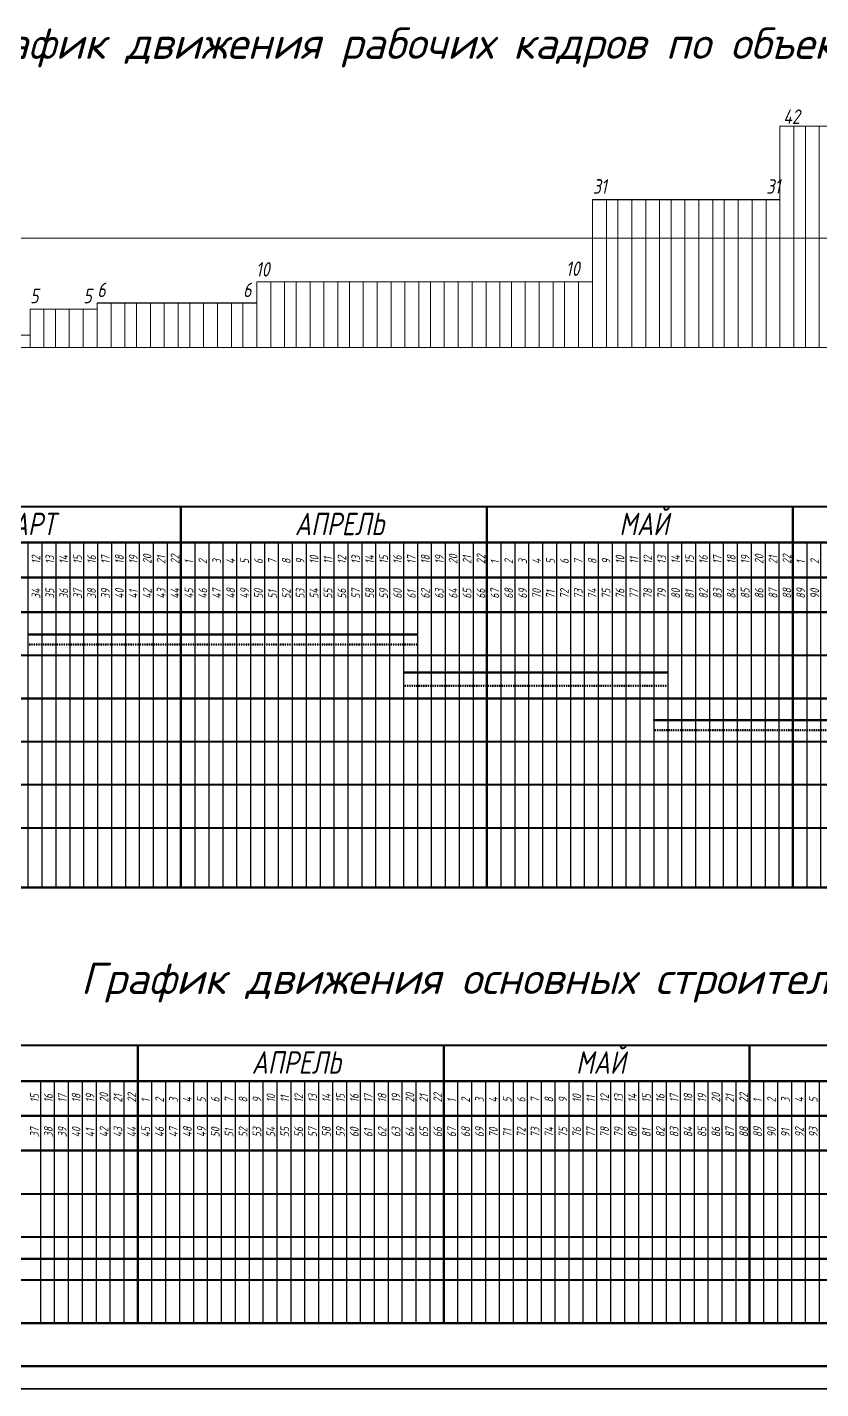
# Model space of a CAD drawing. Header units: millimetres. Extents: x -345369 to 252202, y 74562 to 424723.
# Drawn here: x -20840 to -3174, y 144201 to 174531 of the extents above; entities that cross this region are included whole.
import ezdxf

# ---------------------------------------------------------------- set-up
doc = ezdxf.new("R2010")
doc.units = ezdxf.units.MM
doc.linetypes.add('KL', pattern=[4, 2, -2])
for name, color, linetype in [('1STAIR2D', 30, 'Continuous'), ('A0-07', 30, 'Continuous'), ('A0-08', 101, 'Continuous')]:
    doc.layers.add(name, color=color, linetype=linetype)
doc.layers.add('Штампы&Таблицы', color=1, linetype='Continuous', lineweight=70)
doc.styles.add('RUSS', font='isocpeui.ttf', dxfattribs={"width": 0.8})
doc.styles.get("Standard").update_dxf_attribs({"font": 'isocpeur.TTF', "oblique": 15})

msp = doc.modelspace()

# ---------------------------------------------------------------- linework, layer by layer
for p, q in [((-8256.642666, 170690.531792), (-4082.759467, 170690.531792)), ((-19283.797865, 168388.721559), (-15729.114665, 168388.721559))]:
    msp.add_line(p, q)
at = {"layer": '1STAIR2D', "color": 0, "lineweight": 70}
msp.add_line((-37531.588271, 144700.907717), (43968.411729, 144700.907717), dxfattribs=at)
at = {"layer": '1STAIR2D', "color": 0}
msp.add_line((-39531.588271, 144200.907717), (44468.411729, 144200.907717), dxfattribs=at)
at = {"layer": 'A0-07', "color": 0, "lineweight": 20}
for p, q in [((-4082.759467, 167398.502564), (-4082.759467, 172325.249653)), ((-4082.759467, 172325.249653), (5503.406932, 172325.249653)), ((-3773.159467, 167398.502564), (-3773.159467, 172325.249653)), ((-3773.159467, 167398.502564), (-3773.159467, 172325.249653)), ((-3517.065067, 167398.502564), (-3517.065067, 172325.249653)), ((-3207.465067, 167398.502564), (-3207.465067, 172325.249653)), ((-3207.465067, 167398.502564), (-3207.465067, 172325.249653)), ((-8256.642666, 167398.502564), (-8256.642666, 170690.531792)), ((-7947.042666, 167398.502564), (-7947.042666, 170690.531792)), ((-7690.948266, 167398.502564), (-7690.948266, 170690.531792)), ((-7381.348266, 167398.502564), (-7381.348266, 170690.531792)), ((-7381.348266, 167398.502564), (-7381.348266, 170690.531792)), ((-7071.748266, 167398.502564), (-7071.748266, 170690.531792)), ((-6762.148266, 167398.502564), (-6762.148266, 170690.531792)), ((-6506.053866, 167398.502564), (-6506.053866, 170690.531792)), ((-6196.453866, 167398.502564), (-6196.453866, 170690.531792)), ((-6196.453866, 167398.502564), (-6196.453866, 170690.531792)), ((-5886.853866, 167398.502564), (-5886.853866, 170690.531792)), ((-5886.853866, 167398.502564), (-5886.853866, 170690.531792)), ((-5577.253866, 167398.502564), (-5577.253866, 170690.531792)), ((-5577.253866, 167398.502564), (-5577.253866, 170690.531792)), ((-5321.159467, 167398.502564), (-5321.159467, 170690.531792)), ((-5011.559467, 167398.502564), (-5011.559467, 170690.531792)), ((-5011.559467, 167398.502564), (-5011.559467, 170690.531792)), ((-4701.959467, 167398.502564), (-4701.959467, 170690.531792)), ((-4701.959467, 167398.502564), (-4701.959467, 170690.531792)), ((-4701.959467, 167398.502564), (-4701.959467, 170690.531792)), ((-4701.959467, 167398.502564), (-4701.959467, 170690.531792)), ((-4392.359467, 167398.502564), (-4392.359467, 170690.531792)), ((-4392.359467, 167398.502564), (-4392.359467, 170690.531792)), ((-4392.359467, 167398.502564), (-4392.359467, 170690.531792)), ((-4392.359467, 167398.502564), (-4392.359467, 170690.531792)), ((24631.400259, 169829.367819), (-30136.174907, 169829.367819)), ((-30136.174907, 169829.367819), (24518.909212, 169829.367819)), ((-4082.759467, 167398.502564), (-4082.759467, 169208.984983)), ((-15729.114665, 167398.502564), (-15729.114665, 168860.686891)), ((-15729.114665, 167398.502564), (-15729.114665, 168860.686891)), ((-15729.114665, 168860.686891), (-8256.642666, 168860.686891)), ((-15419.514665, 167398.502564), (-15419.514665, 168860.686891)), ((-15109.914665, 167398.502564), (-15109.914665, 168860.686891)), ((-14853.820265, 167398.502564), (-14853.820265, 168860.686891)), ((-14544.220265, 167398.502564), (-14544.220265, 168860.686891)), ((-14544.220265, 167398.502564), (-14544.220265, 168860.686891)), ((-14234.620265, 167398.502564), (-14234.620265, 168860.686891)), ((-14234.620265, 167398.502564), (-14234.620265, 168860.686891)), ((-13925.020265, 167398.502564), (-13925.020265, 168860.686891)), ((-13925.020265, 167398.502564), (-13925.020265, 168860.686891)), ((-13668.925866, 167398.502564), (-13668.925866, 168860.686891)), ((-13359.325866, 167398.502564), (-13359.325866, 168860.686891)), ((-13359.325866, 167398.502564), (-13359.325866, 168860.686891)), ((-13049.725866, 167398.502564), (-13049.725866, 168860.686891)), ((-13049.725866, 167398.502564), (-13049.725866, 168860.686891)), ((-13049.725866, 167398.502564), (-13049.725866, 168860.686891)), ((-13049.725866, 167398.502564), (-13049.725866, 168860.686891)), ((-12740.125866, 167398.502564), (-12740.125866, 168860.686891)), ((-12740.125866, 167398.502564), (-12740.125866, 168860.686891)), ((-12740.125866, 167398.502564), (-12740.125866, 168860.686891)), ((-12740.125866, 167398.502564), (-12740.125866, 168860.686891)), ((-12430.525866, 167398.502564), (-12430.525866, 168860.686891)), ((-12430.525866, 167398.502564), (-12430.525866, 168860.686891)), ((-12120.925866, 167398.502564), (-12120.925866, 168860.686891)), ((-12120.925866, 167398.502564), (-12120.925866, 168860.686891)), ((-11864.831466, 167398.502564), (-11864.831466, 168860.686891)), ((-11555.231466, 167398.502564), (-11555.231466, 168860.686891)), ((-11555.231466, 167398.502564), (-11555.231466, 168860.686891)), ((-11245.631466, 167398.502564), (-11245.631466, 168860.686891)), ((-11245.631466, 167398.502564), (-11245.631466, 168860.686891)), ((-11245.631466, 167398.502564), (-11245.631466, 168860.686891)), ((-11245.631466, 167398.502564), (-11245.631466, 168860.686891)), ((-10936.031466, 167398.502564), (-10936.031466, 168860.686891)), ((-10936.031466, 167398.502564), (-10936.031466, 168860.686891)), ((-10936.031466, 167398.502564), (-10936.031466, 168860.686891)), ((-10936.031466, 167398.502564), (-10936.031466, 168860.686891)), ((-10936.031466, 167398.502564), (-10936.031466, 168860.686891)), ((-10936.031466, 167398.502564), (-10936.031466, 168860.686891)), ((-10936.031466, 167398.502564), (-10936.031466, 168860.686891)), ((-10626.431466, 167398.502564), (-10626.431466, 168860.686891)), ((-10316.831466, 167398.502564), (-10316.831466, 168860.686891)), ((-10060.737066, 167398.502564), (-10060.737066, 168860.686891)), ((-9751.137066, 167398.502564), (-9751.137066, 168860.686891)), ((-9751.137066, 167398.502564), (-9751.137066, 168860.686891)), ((-9441.537066, 167398.502564), (-9441.537066, 168860.686891)), ((-9131.937066, 167398.502564), (-9131.937066, 168860.686891)), ((-8875.842666, 167398.502564), (-8875.842666, 168860.686891)), ((-8566.242666, 167398.502564), (-8566.242666, 168860.686891)), ((-8566.242666, 167398.502564), (-8566.242666, 168860.686891)), ((-19283.797865, 167398.502564), (-19283.797865, 168388.721559)), ((-19283.797865, 167398.502564), (-19283.797865, 168388.721559)), ((-19283.797865, 167398.502564), (-19283.797865, 168388.721559)), ((-19283.797865, 167398.502564), (-19283.797865, 168388.721559)), ((-18974.197865, 167398.502564), (-18974.197865, 168388.721559)), ((-18664.597865, 167398.502564), (-18664.597865, 168388.721559)), ((-18408.503465, 167398.502564), (-18408.503465, 168388.721559)), ((-18098.903465, 167398.502564), (-18098.903465, 168388.721559)), ((-18098.903465, 167398.502564), (-18098.903465, 168388.721559)), ((-17789.303465, 167398.502564), (-17789.303465, 168388.721559)), ((-17479.703465, 167398.502564), (-17479.703465, 168388.721559)), ((-17223.609065, 167398.502564), (-17223.609065, 168388.721559)), ((-16914.009065, 167398.502564), (-16914.009065, 168388.721559)), ((-16914.009065, 167398.502564), (-16914.009065, 168388.721559)), ((-16604.409065, 167398.502564), (-16604.409065, 168388.721559)), ((-16294.809065, 167398.502564), (-16294.809065, 168388.721559)), ((-16038.714665, 167398.502564), (-16038.714665, 168388.721559)), ((-20778.292265, 167398.502564), (-20778.292265, 168252.376671)), ((-20778.292265, 167398.502564), (-20778.292265, 168252.376671)), ((-20778.292265, 168252.376671), (-19283.797865, 168252.376671)), ((-20468.692265, 167398.502564), (-20468.692265, 168252.376671)), ((-20468.692265, 167398.502564), (-20468.692265, 168252.376671)), ((-20212.597865, 167398.502564), (-20212.597865, 168252.376671)), ((-19902.997865, 167398.502564), (-19902.997865, 168252.376671)), ((-19902.997865, 167398.502564), (-19902.997865, 168252.376671)), ((-19593.397865, 167398.502564), (-19593.397865, 168252.376671)), ((-19593.397865, 167398.502564), (-19593.397865, 168252.376671)), ((-19593.397865, 167398.502564), (-19593.397865, 168252.376671)), ((-19593.397865, 167398.502564), (-19593.397865, 168252.376671)), ((-19283.797865, 167398.502564), (-19283.797865, 168252.376671)), ((-20778.292265, 167669.095859), (-22582.386664, 167669.095859)), ((-30001.353063, 167398.502564), (24217.056874, 167398.502564))]:
    msp.add_line(p, q, dxfattribs=at)
at = {"layer": 'A0-07', "color": 0, "lineweight": 70}
for p, q in [((-17417.665546, 162276.409595), (-17417.665546, 163839.354346)), ((-10606.465546, 162276.409595), (-10606.465546, 163839.354346)), ((-3795.265546, 162276.409595), (-3795.265546, 163839.354346)), ((-17417.665546, 161502.409595), (-17417.665546, 163065.354346)), ((-10606.465546, 161502.409595), (-10606.465546, 163065.354346)), ((-3795.265546, 162276.409595), (-3795.265546, 161502.409595)), ((-17417.665546, 161904.354346), (-17417.665546, 155366.776444)), ((-10606.465546, 161904.354346), (-10606.465546, 155366.776444)), ((-3795.265546, 161904.354346), (-3795.265546, 155366.776444)), ((-18379.833817, 150279.690605), (-18379.833817, 151842.635356)), ((-11568.633817, 150279.690605), (-11568.633817, 151842.635356)), ((-4757.433817, 150279.690605), (-4757.433817, 151842.635356)), ((-18379.833817, 149505.690605), (-18379.833817, 151068.635356)), ((-11568.633817, 149505.690605), (-11568.633817, 151068.635356)), ((-4757.433817, 150279.690605), (-4757.433817, 149505.690605)), ((-18379.833817, 149907.635356), (-18379.833817, 146623.901654)), ((-11568.633817, 149907.635356), (-11568.633817, 146623.901654)), ((-4757.433817, 149907.635356), (-4757.433817, 146623.901654)), ((-18379.833817, 146623.901654), (-18379.833817, 145663.399629)), ((-11568.633817, 146623.901654), (-11568.633817, 145663.399629)), ((-4757.433817, 146623.901654), (-4757.433817, 145663.399629))]:
    msp.add_line(p, q, dxfattribs=at)
at = {"layer": 'A0-07', "color": 0, "lineweight": 90}
for p, q in [((-20823.265546, 161001.059752), (-12154.465546, 161001.059752)), ((-12464.065546, 160160.198174), (-11531.940691, 160160.198174)), ((-11531.940691, 160160.198174), (-6581.665546, 160160.198174)), ((-6906.458548, 159091.572009), (538.475461, 159091.572009)), ((-21785.433817, 147094.853019), (2982.566183, 147094.853019))]:
    msp.add_line(p, q, dxfattribs=at)
at = {"layer": 'A0-07', "color": 0, "linetype": 'KL', "lineweight": 90}
for p, q in [((-20823.265546, 160782.595745), (-12154.465546, 160782.595745)), ((-6581.665546, 159857.581413), (-12464.065546, 159857.581413)), ((524.219395, 158873.515929), (-6869.106248, 158873.515929))]:
    msp.add_line(p, q, dxfattribs=at)
at = {"layer": 'A0-08', "color": 0, "lineweight": 70}
for p, q in [((-24834.365944, 163854.299097), (30260.734454, 163839.354346)), ((-24228.865546, 163050.409595), (30260.734454, 163065.354346)), ((-24228.865546, 162276.409595), (30260.734454, 162276.409595)), ((-17417.665546, 162276.503887), (30260.734454, 162276.409595)), ((-31645.565944, 161502.409595), (30260.734454, 161502.409595)), ((-24834.365944, 161502.409595), (30260.734454, 161502.409595)), ((-31645.565944, 155366.776444), (30260.734454, 155366.776444)), ((-24834.365944, 155366.776444), (30260.734454, 155366.776444)), ((-32607.734216, 151857.580106), (15676.166183, 151842.635356)), ((-25796.534216, 151857.580106), (15676.166183, 151842.635356)), ((-25191.033817, 151053.690605), (15676.166183, 151053.690605)), ((-18379.833817, 151053.690605), (15676.166183, 151053.690605)), ((-25191.033817, 150279.690605), (15676.166183, 150279.690605)), ((-18379.833817, 150279.784897), (15676.166183, 150279.784897)), ((-32607.734216, 149505.690605), (15676.166183, 149505.690605)), ((-25796.534216, 149505.690605), (15676.166183, 149505.690605))]:
    msp.add_line(p, q, dxfattribs=at)
at = {"layer": 'A0-08', "color": 0}
for p, q in [((-20823.265546, 163050.409595), (-20823.265546, 162276.409595)), ((-20513.665546, 163050.409595), (-20513.665546, 162276.409595)), ((-20204.065546, 163050.409595), (-20204.065546, 162276.409595)), ((-19894.465546, 163050.409595), (-19894.465546, 162276.409595)), ((-19584.865546, 163050.409595), (-19584.865546, 162276.409595)), ((-19275.265546, 163050.409595), (-19275.265546, 162276.409595)), ((-18965.665546, 163050.409595), (-18965.665546, 162276.409595)), ((-18656.065546, 163050.409595), (-18656.065546, 162276.409595)), ((-18346.465546, 163050.409595), (-18346.465546, 162276.409595)), ((-18036.865546, 163050.409595), (-18036.865546, 162276.409595)), ((-17727.265546, 163050.409595), (-17727.265546, 162276.409595)), ((-17108.065546, 163050.409595), (-17108.065546, 162276.409595)), ((-16798.465546, 163050.409595), (-16798.465546, 162276.409595)), ((-16488.865546, 163050.409595), (-16488.865546, 162276.409595)), ((-16179.265546, 163050.409595), (-16179.265546, 162276.409595)), ((-15869.665546, 163050.409595), (-15869.665546, 162276.409595)), ((-15560.065546, 163050.409595), (-15560.065546, 162276.409595)), ((-15250.465546, 163050.409595), (-15250.465546, 162276.409595)), ((-14940.865546, 163050.409595), (-14940.865546, 162276.409595)), ((-14631.265546, 163050.409595), (-14631.265546, 162276.409595)), ((-14321.665546, 163050.409595), (-14321.665546, 162276.409595)), ((-14012.065546, 163050.409595), (-14012.065546, 162276.409595)), ((-13702.465546, 163050.409595), (-13702.465546, 162276.409595)), ((-13392.865546, 163050.409595), (-13392.865546, 162276.409595)), ((-13083.265546, 163050.409595), (-13083.265546, 162276.409595)), ((-12773.665546, 163050.409595), (-12773.665546, 162276.409595)), ((-12464.065546, 163050.409595), (-12464.065546, 162276.409595)), ((-12154.465546, 163050.409595), (-12154.465546, 162276.409595)), ((-11844.865546, 163050.409595), (-11844.865546, 162276.409595)), ((-11535.265546, 163050.409595), (-11535.265546, 162276.409595)), ((-11225.665546, 163050.409595), (-11225.665546, 162276.409595)), ((-10916.065546, 163050.409595), (-10916.065546, 162276.409595)), ((-10296.865546, 163050.409595), (-10296.865546, 162276.409595)), ((-9987.265546, 163050.409595), (-9987.265546, 162276.409595)), ((-9677.665546, 163050.409595), (-9677.665546, 162276.409595)), ((-9368.065546, 163050.409595), (-9368.065546, 162276.409595)), ((-9058.465546, 163050.409595), (-9058.465546, 162276.409595)), ((-8748.865546, 163050.409595), (-8748.865546, 162276.409595)), ((-8439.265546, 163050.409595), (-8439.265546, 162276.409595)), ((-8129.665546, 163050.409595), (-8129.665546, 162276.409595)), ((-7820.065546, 163050.409595), (-7820.065546, 162276.409595)), ((-7510.465546, 163050.409595), (-7510.465546, 162276.409595)), ((-7200.865546, 163050.409595), (-7200.865546, 162276.409595)), ((-6891.265546, 163050.409595), (-6891.265546, 162276.409595)), ((-6581.665546, 163050.409595), (-6581.665546, 162276.409595)), ((-6272.065546, 163050.409595), (-6272.065546, 162276.409595)), ((-5962.465546, 163050.409595), (-5962.465546, 162276.409595)), ((-5652.865546, 163050.409595), (-5652.865546, 162276.409595)), ((-5343.265546, 163050.409595), (-5343.265546, 162276.409595)), ((-5033.665546, 163050.409595), (-5033.665546, 162276.409595)), ((-4724.065546, 163050.409595), (-4724.065546, 162276.409595)), ((-4414.465546, 163050.409595), (-4414.465546, 162276.409595)), ((-4104.865546, 163050.409595), (-4104.865546, 162276.409595)), ((-3485.665546, 163050.409595), (-3485.665546, 162276.409595)), ((-3176.065546, 163050.409595), (-3176.065546, 162276.409595)), ((-20823.265546, 162276.409595), (-20823.265546, 161502.409595)), ((-20513.665546, 162276.409595), (-20513.665546, 161502.409595)), ((-20204.065546, 162276.409595), (-20204.065546, 161502.409595)), ((-19894.465546, 162276.409595), (-19894.465546, 161502.409595)), ((-19584.865546, 162276.409595), (-19584.865546, 161502.409595)), ((-19275.265546, 162276.409595), (-19275.265546, 161502.409595)), ((-18965.665546, 162276.409595), (-18965.665546, 161502.409595)), ((-18656.065546, 162276.409595), (-18656.065546, 161502.409595)), ((-18346.465546, 162276.409595), (-18346.465546, 161502.409595)), ((-18036.865546, 162276.409595), (-18036.865546, 161502.409595)), ((-17727.265546, 162276.409595), (-17727.265546, 161502.409595)), ((-17108.065546, 162276.409595), (-17108.065546, 161502.409595)), ((-16798.465546, 162276.409595), (-16798.465546, 161502.409595)), ((-16488.865546, 162276.409595), (-16488.865546, 161502.409595)), ((-16179.265546, 162276.409595), (-16179.265546, 161502.409595)), ((-15869.665546, 162276.409595), (-15869.665546, 161502.409595)), ((-15560.065546, 162276.409595), (-15560.065546, 161502.409595)), ((-15250.465546, 162276.409595), (-15250.465546, 161502.409595)), ((-14940.865546, 162276.409595), (-14940.865546, 161502.409595)), ((-14631.265546, 162276.409595), (-14631.265546, 161502.409595)), ((-14321.665546, 162276.409595), (-14321.665546, 161502.409595)), ((-14012.065546, 162276.409595), (-14012.065546, 161502.409595)), ((-13702.465546, 162276.409595), (-13702.465546, 161502.409595)), ((-13392.865546, 162276.409595), (-13392.865546, 161502.409595)), ((-13083.265546, 162276.409595), (-13083.265546, 161502.409595)), ((-12773.665546, 162276.409595), (-12773.665546, 161502.409595)), ((-12464.065546, 162276.409595), (-12464.065546, 161502.409595)), ((-12154.465546, 162276.409595), (-12154.465546, 161502.409595)), ((-11844.865546, 162276.409595), (-11844.865546, 161502.409595)), ((-11535.265546, 162276.409595), (-11535.265546, 161502.409595)), ((-11225.665546, 162276.409595), (-11225.665546, 161502.409595)), ((-10916.065546, 162276.409595), (-10916.065546, 161502.409595)), ((-10296.865546, 162276.409595), (-10296.865546, 161502.409595)), ((-9987.265546, 162276.409595), (-9987.265546, 161502.409595)), ((-9677.665546, 162276.409595), (-9677.665546, 161502.409595)), ((-9368.065546, 162276.409595), (-9368.065546, 161502.409595)), ((-9058.465546, 162276.409595), (-9058.465546, 161502.409595)), ((-8748.865546, 162276.409595), (-8748.865546, 161502.409595)), ((-8439.265546, 162276.409595), (-8439.265546, 161502.409595)), ((-8129.665546, 162276.409595), (-8129.665546, 161502.409595)), ((-7820.065546, 162276.409595), (-7820.065546, 161502.409595)), ((-7510.465546, 162276.409595), (-7510.465546, 161502.409595)), ((-7200.865546, 162276.409595), (-7200.865546, 161502.409595)), ((-6891.265546, 162276.409595), (-6891.265546, 161502.409595)), ((-6581.665546, 162276.409595), (-6581.665546, 161502.409595)), ((-6272.065546, 162276.409595), (-6272.065546, 161502.409595)), ((-5962.465546, 162276.409595), (-5962.465546, 161502.409595)), ((-5652.865546, 162276.409595), (-5652.865546, 161502.409595)), ((-5343.265546, 162276.409595), (-5343.265546, 161502.409595)), ((-5033.665546, 162276.409595), (-5033.665546, 161502.409595)), ((-4724.065546, 162276.409595), (-4724.065546, 161502.409595)), ((-4414.465546, 162276.409595), (-4414.465546, 161502.409595)), ((-4104.865546, 162276.409595), (-4104.865546, 161502.409595)), ((-3485.665546, 162276.409595), (-3485.665546, 161502.409595)), ((-3176.065546, 162276.409595), (-3176.065546, 161502.409595)), ((-20823.265546, 161502.409595), (-20823.265546, 155366.776444)), ((-20513.665546, 161502.409595), (-20513.665546, 155366.776444)), ((-20204.065546, 161502.409595), (-20204.065546, 155366.776444)), ((-19894.465546, 161502.409595), (-19894.465546, 155366.776444)), ((-19584.865546, 161502.409595), (-19584.865546, 155366.776444)), ((-19275.265546, 161502.409595), (-19275.265546, 155366.776444)), ((-18965.665546, 161502.409595), (-18965.665546, 155366.776444)), ((-18656.065546, 161502.409595), (-18656.065546, 155366.776444)), ((-18346.465546, 161502.409595), (-18346.465546, 155366.776444)), ((-18036.865546, 161502.409595), (-18036.865546, 155366.776444)), ((-17727.265546, 161502.409595), (-17727.265546, 155366.776444)), ((-17108.065546, 161502.409595), (-17108.065546, 155366.776444)), ((-16798.465546, 161502.409595), (-16798.465546, 155366.776444)), ((-16488.865546, 161502.409595), (-16488.865546, 155366.776444)), ((-16179.265546, 161502.409595), (-16179.265546, 155366.776444)), ((-15869.665546, 161502.409595), (-15869.665546, 155366.776444)), ((-15560.065546, 161502.409595), (-15560.065546, 155366.776444)), ((-15250.465546, 161502.409595), (-15250.465546, 155366.776444)), ((-14940.865546, 161502.409595), (-14940.865546, 155366.776444)), ((-14631.265546, 161502.409595), (-14631.265546, 155366.776444)), ((-14321.665546, 161502.409595), (-14321.665546, 155366.776444)), ((-14012.065546, 161502.409595), (-14012.065546, 155366.776444)), ((-13702.465546, 161502.409595), (-13702.465546, 155366.776444)), ((-13392.865546, 161502.409595), (-13392.865546, 155366.776444)), ((-13083.265546, 161502.409595), (-13083.265546, 155366.776444)), ((-12773.665546, 161502.409595), (-12773.665546, 155366.776444)), ((-12464.065546, 161502.409595), (-12464.065546, 155366.776444)), ((-12154.465546, 161502.409595), (-12154.465546, 155366.776444)), ((-11844.865546, 161502.409595), (-11844.865546, 155366.776444)), ((-11535.265546, 161502.409595), (-11535.265546, 155366.776444)), ((-11225.665546, 161502.409595), (-11225.665546, 155366.776444)), ((-10916.065546, 161502.409595), (-10916.065546, 155366.776444)), ((-10296.865546, 161502.409595), (-10296.865546, 155366.776444)), ((-9987.265546, 161502.409595), (-9987.265546, 155366.776444)), ((-9677.665546, 161502.409595), (-9677.665546, 155366.776444)), ((-9368.065546, 161502.409595), (-9368.065546, 155366.776444)), ((-9058.465546, 161502.409595), (-9058.465546, 155366.776444)), ((-8748.865546, 161502.409595), (-8748.865546, 155366.776444)), ((-8439.265546, 161502.409595), (-8439.265546, 155366.776444)), ((-8129.665546, 161502.409595), (-8129.665546, 155366.776444)), ((-7820.065546, 161502.409595), (-7820.065546, 155366.776444)), ((-7510.465546, 161502.409595), (-7510.465546, 155366.776444)), ((-7200.865546, 161502.409595), (-7200.865546, 155366.776444)), ((-6891.265546, 161502.409595), (-6891.265546, 155366.776444)), ((-6581.665546, 161502.409595), (-6581.665546, 155366.776444)), ((-6272.065546, 161502.409595), (-6272.065546, 155366.776444)), ((-5962.465546, 161502.409595), (-5962.465546, 155366.776444)), ((-5652.865546, 161502.409595), (-5652.865546, 155366.776444)), ((-5343.265546, 161502.409595), (-5343.265546, 155366.776444)), ((-5033.665546, 161502.409595), (-5033.665546, 155366.776444)), ((-4724.065546, 161502.409595), (-4724.065546, 155366.776444)), ((-4414.465546, 161502.409595), (-4414.465546, 155366.776444)), ((-4104.865546, 161502.409595), (-4104.865546, 155366.776444)), ((-3485.665546, 161502.409595), (-3485.665546, 155366.776444)), ((-3176.065546, 161502.409595), (-3176.065546, 155366.776444)), ((-20547.033817, 151053.690605), (-20547.033817, 150279.690605)), ((-20237.433817, 151053.690605), (-20237.433817, 150279.690605)), ((-19927.833817, 151053.690605), (-19927.833817, 150279.690605)), ((-19618.233817, 151053.690605), (-19618.233817, 150279.690605)), ((-19308.633817, 151053.690605), (-19308.633817, 150279.690605)), ((-18999.033817, 151053.690605), (-18999.033817, 150279.690605)), ((-18689.433817, 151053.690605), (-18689.433817, 150279.690605)), ((-18070.233817, 151053.690605), (-18070.233817, 150279.690605)), ((-17760.633817, 151053.690605), (-17760.633817, 150279.690605)), ((-17451.033817, 151053.690605), (-17451.033817, 150279.690605)), ((-17141.433817, 151053.690605), (-17141.433817, 150279.690605)), ((-16831.833817, 151053.690605), (-16831.833817, 150279.690605)), ((-16522.233817, 151053.690605), (-16522.233817, 150279.690605)), ((-16212.633817, 151053.690605), (-16212.633817, 150279.690605)), ((-15903.033817, 151053.690605), (-15903.033817, 150279.690605)), ((-15593.433817, 151053.690605), (-15593.433817, 150279.690605)), ((-15283.833817, 151053.690605), (-15283.833817, 150279.690605)), ((-14974.233817, 151053.690605), (-14974.233817, 150279.690605)), ((-14664.633817, 151053.690605), (-14664.633817, 150279.690605)), ((-14355.033817, 151053.690605), (-14355.033817, 150279.690605)), ((-14045.433817, 151053.690605), (-14045.433817, 150279.690605)), ((-13735.833817, 151053.690605), (-13735.833817, 150279.690605)), ((-13426.233817, 151053.690605), (-13426.233817, 150279.690605)), ((-13116.633817, 151053.690605), (-13116.633817, 150279.690605)), ((-12807.033817, 151053.690605), (-12807.033817, 150279.690605)), ((-12497.433817, 151053.690605), (-12497.433817, 150279.690605)), ((-12187.833817, 151053.690605), (-12187.833817, 150279.690605)), ((-11878.233817, 151053.690605), (-11878.233817, 150279.690605)), ((-11259.033817, 151053.690605), (-11259.033817, 150279.690605)), ((-10949.433817, 151053.690605), (-10949.433817, 150279.690605)), ((-10639.833817, 151053.690605), (-10639.833817, 150279.690605)), ((-10330.233817, 151053.690605), (-10330.233817, 150279.690605)), ((-10020.633817, 151053.690605), (-10020.633817, 150279.690605)), ((-9711.033817, 151053.690605), (-9711.033817, 150279.690605)), ((-9401.433817, 151053.690605), (-9401.433817, 150279.690605)), ((-9091.833817, 151053.690605), (-9091.833817, 150279.690605)), ((-8782.233817, 151053.690605), (-8782.233817, 150279.690605)), ((-8472.633817, 151053.690605), (-8472.633817, 150279.690605)), ((-8163.033817, 151053.690605), (-8163.033817, 150279.690605)), ((-7853.433817, 151053.690605), (-7853.433817, 150279.690605)), ((-7543.833817, 151053.690605), (-7543.833817, 150279.690605)), ((-7234.233817, 151053.690605), (-7234.233817, 150279.690605)), ((-6924.633817, 151053.690605), (-6924.633817, 150279.690605)), ((-6615.033817, 151053.690605), (-6615.033817, 150279.690605)), ((-6305.433817, 151053.690605), (-6305.433817, 150279.690605)), ((-5995.833817, 151053.690605), (-5995.833817, 150279.690605)), ((-5686.233817, 151053.690605), (-5686.233817, 150279.690605)), ((-5376.633817, 151053.690605), (-5376.633817, 150279.690605)), ((-5067.033817, 151053.690605), (-5067.033817, 150279.690605)), ((-4447.833817, 151053.690605), (-4447.833817, 150279.690605)), ((-4138.233817, 151053.690605), (-4138.233817, 150279.690605)), ((-3828.633817, 151053.690605), (-3828.633817, 150279.690605)), ((-3519.033817, 151053.690605), (-3519.033817, 150279.690605)), ((-3209.433817, 151053.690605), (-3209.433817, 150279.690605)), ((-20547.033817, 150279.690605), (-20547.033817, 149505.690605)), ((-20237.433817, 150279.690605), (-20237.433817, 149505.690605)), ((-19927.833817, 150279.690605), (-19927.833817, 149505.690605)), ((-19618.233817, 150279.690605), (-19618.233817, 149505.690605)), ((-19308.633817, 150279.690605), (-19308.633817, 149505.690605)), ((-18999.033817, 150279.690605), (-18999.033817, 149505.690605)), ((-18689.433817, 150279.690605), (-18689.433817, 149505.690605)), ((-18070.233817, 150279.690605), (-18070.233817, 149505.690605)), ((-17760.633817, 150279.690605), (-17760.633817, 149505.690605)), ((-17451.033817, 150279.690605), (-17451.033817, 149505.690605)), ((-17141.433817, 150279.690605), (-17141.433817, 149505.690605)), ((-16831.833817, 150279.690605), (-16831.833817, 149505.690605)), ((-16522.233817, 150279.690605), (-16522.233817, 149505.690605)), ((-16212.633817, 150279.690605), (-16212.633817, 149505.690605)), ((-15903.033817, 150279.690605), (-15903.033817, 149505.690605)), ((-15593.433817, 150279.690605), (-15593.433817, 149505.690605)), ((-15283.833817, 150279.690605), (-15283.833817, 149505.690605)), ((-14974.233817, 150279.690605), (-14974.233817, 149505.690605)), ((-14664.633817, 150279.690605), (-14664.633817, 149505.690605)), ((-14355.033817, 150279.690605), (-14355.033817, 149505.690605)), ((-14045.433817, 150279.690605), (-14045.433817, 149505.690605)), ((-13735.833817, 150279.690605), (-13735.833817, 149505.690605)), ((-13426.233817, 150279.690605), (-13426.233817, 149505.690605)), ((-13116.633817, 150279.690605), (-13116.633817, 149505.690605)), ((-12807.033817, 150279.690605), (-12807.033817, 149505.690605)), ((-12497.433817, 150279.690605), (-12497.433817, 149505.690605)), ((-12187.833817, 150279.690605), (-12187.833817, 149505.690605)), ((-11878.233817, 150279.690605), (-11878.233817, 149505.690605)), ((-11259.033817, 150279.690605), (-11259.033817, 149505.690605)), ((-10949.433817, 150279.690605), (-10949.433817, 149505.690605)), ((-10639.833817, 150279.690605), (-10639.833817, 149505.690605)), ((-10330.233817, 150279.690605), (-10330.233817, 149505.690605)), ((-10020.633817, 150279.690605), (-10020.633817, 149505.690605)), ((-9711.033817, 150279.690605), (-9711.033817, 149505.690605)), ((-9401.433817, 150279.690605), (-9401.433817, 149505.690605)), ((-9091.833817, 150279.690605), (-9091.833817, 149505.690605)), ((-8782.233817, 150279.690605), (-8782.233817, 149505.690605)), ((-8472.633817, 150279.690605), (-8472.633817, 149505.690605)), ((-8163.033817, 150279.690605), (-8163.033817, 149505.690605)), ((-7853.433817, 150279.690605), (-7853.433817, 149505.690605)), ((-7543.833817, 150279.690605), (-7543.833817, 149505.690605)), ((-7234.233817, 150279.690605), (-7234.233817, 149505.690605)), ((-6924.633817, 150279.690605), (-6924.633817, 149505.690605)), ((-6615.033817, 150279.690605), (-6615.033817, 149505.690605)), ((-6305.433817, 150279.690605), (-6305.433817, 149505.690605)), ((-5995.833817, 150279.690605), (-5995.833817, 149505.690605)), ((-5686.233817, 150279.690605), (-5686.233817, 149505.690605)), ((-5376.633817, 150279.690605), (-5376.633817, 149505.690605)), ((-5067.033817, 150279.690605), (-5067.033817, 149505.690605)), ((-4447.833817, 150279.690605), (-4447.833817, 149505.690605)), ((-4138.233817, 150279.690605), (-4138.233817, 149505.690605)), ((-3828.633817, 150279.690605), (-3828.633817, 149505.690605)), ((-3519.033817, 150279.690605), (-3519.033817, 149505.690605)), ((-3209.433817, 150279.690605), (-3209.433817, 149505.690605)), ((-20547.033817, 149505.690605), (-20547.033817, 146623.901654)), ((-20237.433817, 149505.690605), (-20237.433817, 146623.901654)), ((-19927.833817, 149505.690605), (-19927.833817, 146623.901654)), ((-19618.233817, 149505.690605), (-19618.233817, 146623.901654)), ((-19308.633817, 149505.690605), (-19308.633817, 146623.901654)), ((-18999.033817, 149505.690605), (-18999.033817, 146623.901654)), ((-18689.433817, 149505.690605), (-18689.433817, 146623.901654)), ((-18070.233817, 149505.690605), (-18070.233817, 146623.901654)), ((-17760.633817, 149505.690605), (-17760.633817, 146623.901654)), ((-17451.033817, 149505.690605), (-17451.033817, 146623.901654)), ((-17141.433817, 149505.690605), (-17141.433817, 146623.901654)), ((-16831.833817, 149505.690605), (-16831.833817, 146623.901654)), ((-16522.233817, 149505.690605), (-16522.233817, 146623.901654)), ((-16212.633817, 149505.690605), (-16212.633817, 146623.901654)), ((-15903.033817, 149505.690605), (-15903.033817, 146623.901654)), ((-15593.433817, 149505.690605), (-15593.433817, 146623.901654)), ((-15283.833817, 149505.690605), (-15283.833817, 146623.901654)), ((-14974.233817, 149505.690605), (-14974.233817, 146623.901654)), ((-14664.633817, 149505.690605), (-14664.633817, 146623.901654)), ((-14355.033817, 149505.690605), (-14355.033817, 146623.901654)), ((-14045.433817, 149505.690605), (-14045.433817, 146623.901654)), ((-13735.833817, 149505.690605), (-13735.833817, 146623.901654)), ((-13426.233817, 149505.690605), (-13426.233817, 146623.901654)), ((-13116.633817, 149505.690605), (-13116.633817, 146623.901654)), ((-12807.033817, 149505.690605), (-12807.033817, 146623.901654)), ((-12497.433817, 149505.690605), (-12497.433817, 146623.901654)), ((-12187.833817, 149505.690605), (-12187.833817, 146623.901654)), ((-11878.233817, 149505.690605), (-11878.233817, 146623.901654)), ((-11259.033817, 149505.690605), (-11259.033817, 146623.901654)), ((-10949.433817, 149505.690605), (-10949.433817, 146623.901654)), ((-10639.833817, 149505.690605), (-10639.833817, 146623.901654)), ((-10330.233817, 149505.690605), (-10330.233817, 146623.901654)), ((-10020.633817, 149505.690605), (-10020.633817, 146623.901654)), ((-9711.033817, 149505.690605), (-9711.033817, 146623.901654)), ((-9401.433817, 149505.690605), (-9401.433817, 146623.901654)), ((-9091.833817, 149505.690605), (-9091.833817, 146623.901654)), ((-8782.233817, 149505.690605), (-8782.233817, 146623.901654)), ((-8472.633817, 149505.690605), (-8472.633817, 146623.901654)), ((-8163.033817, 149505.690605), (-8163.033817, 146623.901654)), ((-7853.433817, 149505.690605), (-7853.433817, 146623.901654)), ((-7543.833817, 149505.690605), (-7543.833817, 146623.901654)), ((-7234.233817, 149505.690605), (-7234.233817, 146623.901654)), ((-6924.633817, 149505.690605), (-6924.633817, 146623.901654)), ((-6615.033817, 149505.690605), (-6615.033817, 146623.901654)), ((-6305.433817, 149505.690605), (-6305.433817, 146623.901654)), ((-5995.833817, 149505.690605), (-5995.833817, 146623.901654)), ((-5686.233817, 149505.690605), (-5686.233817, 146623.901654)), ((-5376.633817, 149505.690605), (-5376.633817, 146623.901654)), ((-5067.033817, 149505.690605), (-5067.033817, 146623.901654)), ((-4447.833817, 149505.690605), (-4447.833817, 146623.901654)), ((-4138.233817, 149505.690605), (-4138.233817, 146623.901654)), ((-3828.633817, 149505.690605), (-3828.633817, 146623.901654)), ((-3519.033817, 149505.690605), (-3519.033817, 146623.901654)), ((-3209.433817, 149505.690605), (-3209.433817, 146623.901654)), ((-20547.033817, 146623.901654), (-20547.033817, 145663.399629)), ((-20237.433817, 146623.901654), (-20237.433817, 145663.399629)), ((-19927.833817, 146623.901654), (-19927.833817, 145663.399629)), ((-19618.233817, 146623.901654), (-19618.233817, 145663.399629)), ((-19308.633817, 146623.901654), (-19308.633817, 145663.399629)), ((-18999.033817, 146623.901654), (-18999.033817, 145663.399629)), ((-18689.433817, 146623.901654), (-18689.433817, 145663.399629)), ((-18070.233817, 146623.901654), (-18070.233817, 145663.399629)), ((-17760.633817, 146623.901654), (-17760.633817, 145663.399629)), ((-17451.033817, 146623.901654), (-17451.033817, 145663.399629)), ((-17141.433817, 146623.901654), (-17141.433817, 145663.399629)), ((-16831.833817, 146623.901654), (-16831.833817, 145663.399629)), ((-16522.233817, 146623.901654), (-16522.233817, 145663.399629)), ((-16212.633817, 146623.901654), (-16212.633817, 145663.399629)), ((-15903.033817, 146623.901654), (-15903.033817, 145663.399629)), ((-15593.433817, 146623.901654), (-15593.433817, 145663.399629)), ((-15283.833817, 146623.901654), (-15283.833817, 145663.399629)), ((-14974.233817, 146623.901654), (-14974.233817, 145663.399629)), ((-14664.633817, 146623.901654), (-14664.633817, 145663.399629)), ((-14355.033817, 146623.901654), (-14355.033817, 145663.399629)), ((-14045.433817, 146623.901654), (-14045.433817, 145663.399629)), ((-13735.833817, 146623.901654), (-13735.833817, 145663.399629)), ((-13426.233817, 146623.901654), (-13426.233817, 145663.399629)), ((-13116.633817, 146623.901654), (-13116.633817, 145663.399629)), ((-12807.033817, 146623.901654), (-12807.033817, 145663.399629)), ((-12497.433817, 146623.901654), (-12497.433817, 145663.399629)), ((-12187.833817, 146623.901654), (-12187.833817, 145663.399629)), ((-11878.233817, 146623.901654), (-11878.233817, 145663.399629)), ((-11259.033817, 146623.901654), (-11259.033817, 145663.399629)), ((-10949.433817, 146623.901654), (-10949.433817, 145663.399629)), ((-10639.833817, 146623.901654), (-10639.833817, 145663.399629)), ((-10330.233817, 146623.901654), (-10330.233817, 145663.399629)), ((-10020.633817, 146623.901654), (-10020.633817, 145663.399629)), ((-9711.033817, 146623.901654), (-9711.033817, 145663.399629)), ((-9401.433817, 146623.901654), (-9401.433817, 145663.399629)), ((-9091.833817, 146623.901654), (-9091.833817, 145663.399629)), ((-8782.233817, 146623.901654), (-8782.233817, 145663.399629)), ((-8472.633817, 146623.901654), (-8472.633817, 145663.399629)), ((-8163.033817, 146623.901654), (-8163.033817, 145663.399629)), ((-7853.433817, 146623.901654), (-7853.433817, 145663.399629)), ((-7543.833817, 146623.901654), (-7543.833817, 145663.399629)), ((-7234.233817, 146623.901654), (-7234.233817, 145663.399629)), ((-6924.633817, 146623.901654), (-6924.633817, 145663.399629)), ((-6615.033817, 146623.901654), (-6615.033817, 145663.399629)), ((-6305.433817, 146623.901654), (-6305.433817, 145663.399629)), ((-5995.833817, 146623.901654), (-5995.833817, 145663.399629)), ((-5686.233817, 146623.901654), (-5686.233817, 145663.399629)), ((-5376.633817, 146623.901654), (-5376.633817, 145663.399629)), ((-5067.033817, 146623.901654), (-5067.033817, 145663.399629)), ((-4447.833817, 146623.901654), (-4447.833817, 145663.399629)), ((-4138.233817, 146623.901654), (-4138.233817, 145663.399629)), ((-3828.633817, 146623.901654), (-3828.633817, 145663.399629)), ((-3519.033817, 146623.901654), (-3519.033817, 145663.399629)), ((-3209.433817, 146623.901654), (-3209.433817, 145663.399629))]:
    msp.add_line(p, q, dxfattribs=at)
at = {"layer": 'A0-08', "color": 0, "lineweight": 40}
for p, q in [((-17417.665546, 163065.354346), (-17417.665546, 161904.354346)), ((-10606.465546, 163065.354346), (-10606.465546, 161130.354346)), ((-3795.265546, 163065.354346), (-3795.265546, 161130.354346)), ((-31645.565944, 160541.813278), (30260.734454, 160541.813278)), ((-24834.365944, 160541.90757), (30260.734454, 160541.90757)), ((-31645.565944, 159581.216961), (30260.734454, 159581.216961)), ((-24834.365944, 159581.311253), (30260.734454, 159581.311253)), ((-31645.565944, 158620.620645), (30260.734454, 158620.620645)), ((-24834.365944, 158620.714936), (30260.734454, 158620.714936)), ((-31645.565944, 157660.024328), (30260.734454, 157660.024328)), ((-24834.365944, 157660.11862), (30260.734454, 157660.11862)), ((-31645.565944, 156699.428011), (30260.734454, 156699.428011)), ((-24834.365944, 156699.522303), (30260.734454, 156699.522303)), ((-18379.833817, 151068.635356), (-18379.833817, 149907.635356)), ((-11568.633817, 151068.635356), (-11568.633817, 149133.635356)), ((-4757.433817, 151068.635356), (-4757.433817, 149133.635356)), ((-32607.734216, 148545.094288), (15676.166183, 148545.094288)), ((-25796.534216, 148545.18858), (15676.166183, 148545.18858)), ((-32607.734216, 147584.497971), (15676.166183, 147584.497971)), ((-25796.534216, 147584.592263), (15676.166183, 147584.592263)), ((-32607.734216, 146623.901654), (15676.166183, 146623.901654)), ((-32607.734216, 146623.901654), (15676.166183, 146623.901654)), ((-25796.534216, 146623.995946), (15676.166183, 146623.995946)), ((-25796.534216, 146623.995946), (15676.166183, 146623.995946))]:
    msp.add_line(p, q, dxfattribs=at)
at = {"layer": 'A0-08', "color": 0, "lineweight": 50}
for p, q in [((-32607.734216, 145663.305337), (15561.844879, 145663.399629)), ((-25796.534216, 145663.399629), (15676.166183, 145663.399629))]:
    msp.add_line(p, q, dxfattribs=at)
at = {"layer": 'Штампы&Таблицы', "color": 0, "lineweight": 25}
msp.add_line((44468.426433, 144200.925999), (-39631.573567, 144200.925999), dxfattribs=at)

# ---------------------------------------------------------------- texts
at = {"color": 0, "lineweight": 25, "style": 'RUSS', "width": 0.8}
for s, p in [('42', (-4007.655664, 172378.08934)), ('31', (-8248.092977, 170822.938897)), ('31', (-4385.178288, 170822.393474)), ('10', (-15748.506123, 168975.752716)), ('10', (-8846.097637, 168991.132857)), ('5', (-20774.051335, 168383.067036)), ('5', (-19589.128917, 168383.119347)), ('6', (-19279.825861, 168519.304511)), ('6', (-16034.742662, 168519.304511))]:
    msp.add_text(s, height=322.5, dxfattribs=at).set_placement(p)
at = {"color": 0, "lineweight": 35, "style": 'RUSS', "width": 0.8}
for s, p in [('МАЙ', (-7660.337143, 163215.488993)), ('МАРТ', (-21578.841109, 163215.488993)), ('АПРЕЛЬ', (-14882.320686, 163215.280203)), ('АПРЕЛЬ', (-15844.488958, 151218.561213)), ('МАЙ', (-8622.505415, 151218.770002))]:
    msp.add_text(s, height=500, dxfattribs=at).set_placement(p)
at = {"color": 0, "lineweight": 35, "char_height": 700, "width": 30636.54822832, "attachment_point": 5}
for s, insert in [('График движения рабочих кадров по объекту', (-12141.62556, 174081.07961)), ('График движения основных строительных машин по объекту', (-6045.129661, 153249.248966))]:
    msp.add_mtext(s, dxfattribs=dict(at, insert=insert))
at = {"layer": 'A0-08', "color": 0, "lineweight": 25, "style": 'RUSS', "width": 0.8}
for s, p in [('12', (-20549.880474, 162575.919181)), ('13', (-20240.280474, 162575.919181)), ('14', (-19930.680474, 162575.919181)), ('15', (-19621.080474, 162575.919181)), ('16', (-19311.480474, 162575.919181)), ('17', (-19001.880474, 162575.919181)), ('18', (-18692.280474, 162575.919181)), ('19', (-18382.680474, 162575.919181)), ('20', (-18073.080474, 162575.919181)), ('21', (-17763.365613, 162575.919181)), ('22', (-17453.765613, 162575.919181)), ('1', (-17144.280474, 162575.919181)), ('2', (-16834.680474, 162575.919181)), ('3', (-16525.080474, 162575.919181)), ('4', (-16215.480474, 162575.919181)), ('5', (-15905.880474, 162575.919181)), ('6', (-15596.280474, 162575.919181)), ('7', (-15286.680474, 162575.919181)), ('8', (-14977.080474, 162575.919181)), ('9', (-14667.480474, 162575.919181)), ('10', (-14357.880474, 162575.919181)), ('11', (-14048.280474, 162575.919181)), ('12', (-13738.680474, 162575.919181)), ('13', (-13429.080474, 162575.919181)), ('14', (-13119.480474, 162575.919181)), ('15', (-12809.880474, 162575.919181)), ('16', (-12500.280474, 162575.919181)), ('17', (-12190.680474, 162575.919181)), ('18', (-11881.080474, 162575.919181)), ('19', (-11571.480474, 162575.919181)), ('20', (-11261.880474, 162575.919181)), ('21', (-10952.165613, 162575.919181)), ('22', (-10642.565613, 162575.919181)), ('1', (-10333.080474, 162575.919181)), ('2', (-10023.480474, 162575.919181)), ('3', (-9713.880474, 162575.919181)), ('4', (-9404.280474, 162575.919181)), ('5', (-9094.680474, 162575.919181)), ('6', (-8785.080474, 162575.919181)), ('7', (-8475.480474, 162575.919181)), ('8', (-8165.880474, 162575.919181)), ('9', (-7856.280474, 162575.919181)), ('10', (-7546.680474, 162575.919181)), ('11', (-7237.080474, 162575.919181)), ('12', (-6927.480474, 162575.919181)), ('13', (-6617.880474, 162575.919181)), ('14', (-6308.280474, 162575.919181)), ('15', (-5998.680474, 162575.919181)), ('16', (-5689.080474, 162575.919181)), ('17', (-5379.480474, 162575.919181)), ('18', (-5069.880474, 162575.919181)), ('19', (-4760.280474, 162575.919181)), ('20', (-4450.680474, 162575.919181)), ('21', (-4140.965613, 162575.919181)), ('22', (-3831.365613, 162575.919181)), ('1', (-3521.880474, 162575.919181)), ('2', (-3212.280474, 162575.919181)), ('34', (-20549.880474, 161801.919181)), ('35', (-20240.280474, 161801.919181)), ('36', (-19930.680474, 161801.919181)), ('37', (-19621.080474, 161801.919181)), ('38', (-19311.480474, 161801.919181)), ('39', (-19001.880474, 161801.919181)), ('40', (-18692.280474, 161801.919181)), ('41', (-18382.680474, 161801.919181)), ('42', (-18073.080474, 161801.919181)), ('43', (-17763.365613, 161801.919181)), ('44', (-17453.765613, 161801.919181)), ('45', (-17144.280474, 161801.919181)), ('46', (-16834.680474, 161801.919181)), ('47', (-16525.080474, 161801.919181)), ('48', (-16215.480474, 161801.919181)), ('49', (-15905.880474, 161801.919181)), ('50', (-15596.280474, 161801.919181)), ('51', (-15286.680474, 161801.919181)), ('52', (-14977.080474, 161801.919181)), ('53', (-14667.480474, 161801.919181)), ('54', (-14357.880474, 161801.919181)), ('55', (-14048.280474, 161801.919181)), ('56', (-13738.680474, 161801.919181)), ('57', (-13429.080474, 161801.919181)), ('58', (-13119.480474, 161801.919181)), ('59', (-12809.880474, 161801.919181)), ('60', (-12500.280474, 161801.919181)), ('61', (-12190.680474, 161801.919181)), ('62', (-11881.080474, 161801.919181)), ('63', (-11571.480474, 161801.919181)), ('64', (-11261.880474, 161801.919181)), ('65', (-10952.165613, 161801.919181)), ('66', (-10642.565613, 161801.919181)), ('67', (-10333.080474, 161801.919181)), ('68', (-10023.480474, 161801.919181)), ('69', (-9713.880474, 161801.919181)), ('70', (-9404.280474, 161801.919181)), ('71', (-9094.680474, 161801.919181)), ('72', (-8785.080474, 161801.919181)), ('73', (-8475.480474, 161801.919181)), ('74', (-8165.880474, 161801.919181)), ('75', (-7856.280474, 161801.919181)), ('76', (-7546.680474, 161801.919181)), ('77', (-7237.080474, 161801.919181)), ('78', (-6927.480474, 161801.919181)), ('79', (-6617.880474, 161801.919181)), ('80', (-6308.280474, 161801.919181)), ('81', (-5998.680474, 161801.919181)), ('82', (-5689.080474, 161801.919181)), ('83', (-5379.480474, 161801.919181)), ('84', (-5069.880474, 161801.919181)), ('85', (-4760.280474, 161801.919181)), ('86', (-4450.680474, 161801.919181)), ('87', (-4140.965613, 161801.919181)), ('88', (-3831.365613, 161801.919181)), ('89', (-3521.880474, 161801.919181)), ('90', (-3212.280474, 161801.919181)), ('15', (-20583.248745, 150579.200191)), ('16', (-20273.648745, 150579.200191)), ('17', (-19964.048745, 150579.200191)), ('18', (-19654.448745, 150579.200191)), ('19', (-19344.848745, 150579.200191)), ('20', (-19035.248745, 150579.200191)), ('21', (-18725.533885, 150579.200191)), ('22', (-18415.933885, 150579.200191)), ('10', (-15320.048745, 150579.200191)), ('11', (-15010.448745, 150579.200191)), ('12', (-14700.848745, 150579.200191)), ('13', (-14391.248745, 150579.200191)), ('14', (-14081.648745, 150579.200191)), ('15', (-13772.048745, 150579.200191)), ('16', (-13462.448745, 150579.200191)), ('17', (-13152.848745, 150579.200191)), ('18', (-12843.248745, 150579.200191)), ('19', (-12533.648745, 150579.200191)), ('20', (-12224.048745, 150579.200191)), ('21', (-11914.333885, 150579.200191)), ('22', (-11604.733885, 150579.200191)), ('10', (-8508.848745, 150579.200191)), ('11', (-8199.248745, 150579.200191)), ('12', (-7889.648745, 150579.200191)), ('13', (-7580.048745, 150579.200191)), ('14', (-7270.448745, 150579.200191)), ('15', (-6960.848745, 150579.200191)), ('16', (-6651.248745, 150579.200191)), ('17', (-6341.648745, 150579.200191)), ('18', (-6032.048745, 150579.200191)), ('19', (-5722.448745, 150579.200191)), ('20', (-5412.848745, 150579.200191)), ('21', (-5103.133885, 150579.200191)), ('22', (-4793.533885, 150579.200191)), ('1', (-18106.448745, 150579.200191)), ('2', (-17796.848745, 150579.200191)), ('3', (-17487.248745, 150579.200191)), ('4', (-17177.648745, 150579.200191)), ('5', (-16868.048745, 150579.200191)), ('6', (-16558.448745, 150579.200191)), ('7', (-16248.848745, 150579.200191)), ('8', (-15939.248745, 150579.200191)), ('9', (-15629.648745, 150579.200191)), ('1', (-11295.248745, 150579.200191)), ('2', (-10985.648745, 150579.200191)), ('3', (-10676.048745, 150579.200191)), ('4', (-10366.448745, 150579.200191)), ('5', (-10056.848745, 150579.200191)), ('6', (-9747.248745, 150579.200191)), ('7', (-9437.648745, 150579.200191)), ('8', (-9128.048745, 150579.200191)), ('9', (-8818.448745, 150579.200191)), ('1', (-4484.048745, 150579.200191)), ('2', (-4174.448745, 150579.200191)), ('3', (-3864.848745, 150579.200191)), ('4', (-3555.248745, 150579.200191)), ('5', (-3245.648745, 150579.200191)), ('37', (-20583.248745, 149805.200191)), ('38', (-20273.648745, 149805.200191)), ('39', (-19964.048745, 149805.200191)), ('40', (-19654.448745, 149805.200191)), ('41', (-19344.848745, 149805.200191)), ('42', (-19035.248745, 149805.200191)), ('43', (-18725.533885, 149805.200191)), ('44', (-18415.933885, 149805.200191)), ('45', (-18106.448745, 149805.200191)), ('46', (-17796.848745, 149805.200191)), ('47', (-17487.248745, 149805.200191)), ('48', (-17177.648745, 149805.200191)), ('49', (-16868.048745, 149805.200191)), ('50', (-16558.448745, 149805.200191)), ('51', (-16248.848745, 149805.200191)), ('52', (-15939.248745, 149805.200191)), ('53', (-15629.648745, 149805.200191)), ('54', (-15320.048745, 149805.200191)), ('55', (-15010.448745, 149805.200191)), ('56', (-14700.848745, 149805.200191)), ('57', (-14391.248745, 149805.200191)), ('58', (-14081.648745, 149805.200191)), ('59', (-13772.048745, 149805.200191)), ('60', (-13462.448745, 149805.200191)), ('61', (-13152.848745, 149805.200191)), ('62', (-12843.248745, 149805.200191)), ('63', (-12533.648745, 149805.200191)), ('64', (-12224.048745, 149805.200191)), ('65', (-11914.333885, 149805.200191)), ('66', (-11604.733885, 149805.200191)), ('67', (-11295.248745, 149805.200191)), ('68', (-10985.648745, 149805.200191)), ('69', (-10676.048745, 149805.200191)), ('70', (-10366.448745, 149805.200191)), ('71', (-10056.848745, 149805.200191)), ('72', (-9747.248745, 149805.200191)), ('73', (-9437.648745, 149805.200191)), ('74', (-9128.048745, 149805.200191)), ('75', (-8818.448745, 149805.200191)), ('76', (-8508.848745, 149805.200191)), ('77', (-8199.248745, 149805.200191)), ('78', (-7889.648745, 149805.200191)), ('79', (-7580.048745, 149805.200191)), ('80', (-7270.448745, 149805.200191)), ('81', (-6960.848745, 149805.200191)), ('82', (-6651.248745, 149805.200191)), ('83', (-6341.648745, 149805.200191)), ('84', (-6032.048745, 149805.200191)), ('85', (-5722.448745, 149805.200191)), ('86', (-5412.848745, 149805.200191)), ('87', (-5103.133885, 149805.200191)), ('88', (-4793.533885, 149805.200191)), ('89', (-4484.048745, 149805.200191)), ('90', (-4174.448745, 149805.200191)), ('91', (-3864.848745, 149805.200191)), ('92', (-3555.248745, 149805.200191)), ('93', (-3245.648745, 149805.200191))]:
    msp.add_text(s, height=193.5, rotation=90, dxfattribs=at).set_placement(p)

doc.saveas('drawing.dxf')
